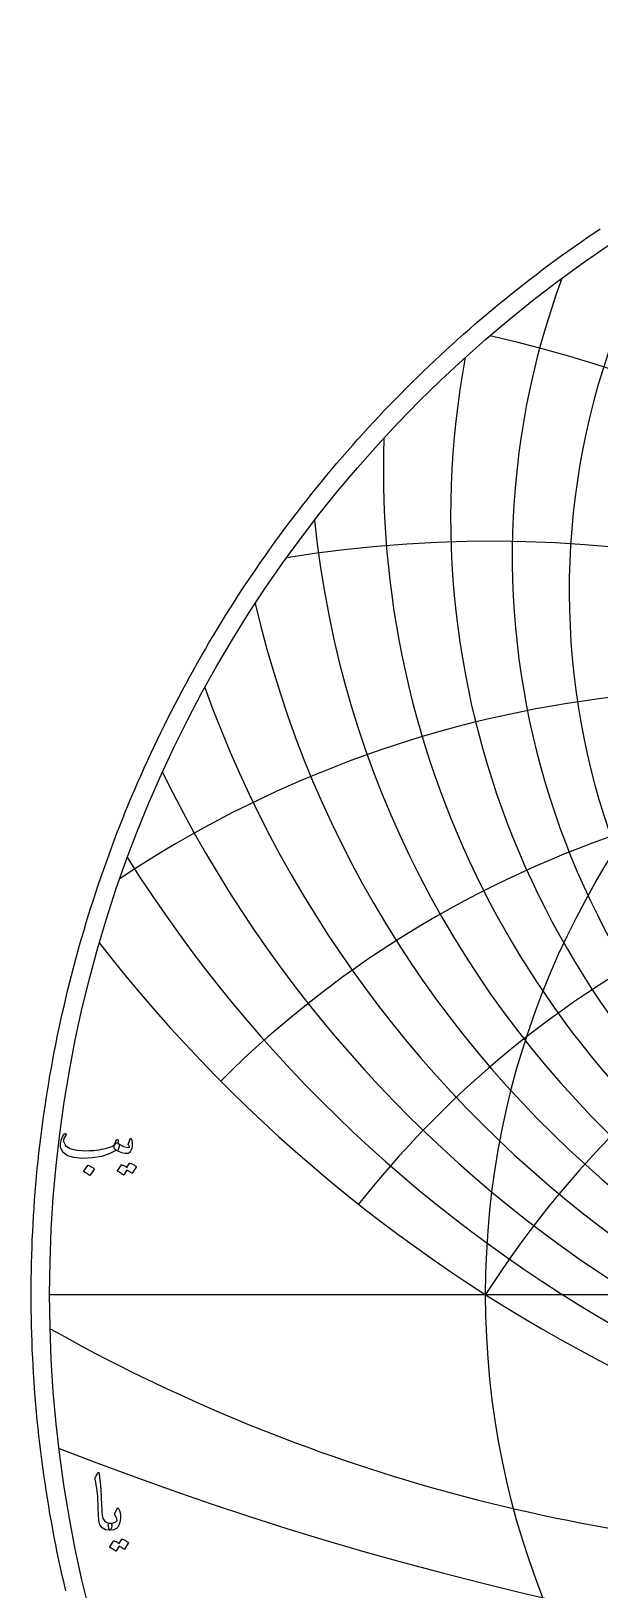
# Model space of a CAD drawing. Header units: millimetres. Extents: x -75 to 75, y -75 to 77.
# Drawn here: x -75.3 to -41.9, y -17.3 to 74.2 of the extents above; entities that cross this region are included whole.
import ezdxf

# ---------------------------------------------------------------- set-up
doc = ezdxf.new("R2010")
doc.units = ezdxf.units.MM
for name, color, linetype in [('CUT_OUTER', 1, 'Continuous'), ('ENGRAVE', 7, 'Continuous'), ('ENGRAVE_FINE', 8, 'Continuous'), ('TEXT', 5, 'Continuous')]:
    doc.layers.add(name, color=color, linetype=linetype)

msp = doc.modelspace()

# ---------------------------------------------------------------- linework, layer by layer
at = {"layer": 'CUT_OUTER'}
msp.add_lwpolyline([(-73.2989, -17.4073), (-73.4043, -16.9573), (-73.507, -16.5065), (-73.6069, -16.0552), (-73.704, -15.6033), (-73.7983, -15.1507), (-73.8899, -14.6976), (-73.9787, -14.244), (-74.0647, -13.7898), (-74.1479, -13.3351), (-74.2284, -12.8798), (-74.306, -12.4241), (-74.3808, -11.968), (-74.4529, -11.5114), (-74.5221, -11.0543), (-74.5885, -10.5968), (-74.6521, -10.139), (-74.7129, -9.6807), (-74.7709, -9.2221), (-74.8261, -8.7632), (-74.8785, -8.3039), (-74.928, -7.8443), (-74.9747, -7.3844), (-75.0186, -6.9242), (-75.0597, -6.4638), (-75.0979, -6.0031), (-75.1334, -5.5422), (-75.166, -5.0811), (-75.1957, -4.6198), (-75.2227, -4.1583), (-75.2468, -3.6966), (-75.268, -3.2349), (-75.2865, -2.773), (-75.302, -2.311), (-75.3148, -1.8489), (-75.3247, -1.3867), (-75.3318, -0.9245), (-75.3361, -0.4623), (-75.3375, 0), (-75.3361, 0.4623), (-75.3318, 0.9245), (-75.3247, 1.3867), (-75.3148, 1.8489), (-75.302, 2.311), (-75.2865, 2.773), (-75.268, 3.2349), (-75.2468, 3.6966), (-75.2227, 4.1583), (-75.1957, 4.6198), (-75.166, 5.0811), (-75.1334, 5.5422), (-75.0979, 6.0031), (-75.0597, 6.4638), (-75.0186, 6.9242), (-74.9747, 7.3844), (-74.928, 7.8443), (-74.8785, 8.3039), (-74.8261, 8.7632), (-74.7709, 9.2221), (-74.7129, 9.6807), (-74.6521, 10.139), (-74.5885, 10.5968), (-74.5221, 11.0543), (-74.4529, 11.5114), (-74.3808, 11.968), (-74.306, 12.4241), (-74.2284, 12.8798), (-74.1479, 13.3351), (-74.0647, 13.7898), (-73.9787, 14.244), (-73.8899, 14.6976), (-73.7983, 15.1507), (-73.704, 15.6033), (-73.6069, 16.0552), (-73.507, 16.5065), (-73.4043, 16.9573), (-73.2989, 17.4073), (-73.1907, 17.8568), (-73.0797, 18.3055), (-72.966, 18.7536), (-72.8496, 19.2009), (-72.7304, 19.6476), (-72.6085, 20.0935), (-72.4838, 20.5386), (-72.3564, 20.983), (-72.2263, 21.4266), (-72.0935, 21.8693), (-71.9579, 22.3113), (-71.8197, 22.7524), (-71.6787, 23.1926), (-71.5351, 23.632), (-71.3887, 24.0705), (-71.2397, 24.5081), (-71.088, 24.9447), (-70.9336, 25.3804), (-70.7765, 25.8152), (-70.6168, 26.249), (-70.4544, 26.6818), (-70.2893, 27.1136), (-70.1217, 27.5444), (-69.9513, 27.9741), (-69.7784, 28.4028), (-69.6028, 28.8304), (-69.4246, 29.2569), (-69.2437, 29.6824), (-69.0603, 30.1067), (-68.8743, 30.5299), (-68.6857, 30.9519), (-68.4944, 31.3728), (-68.3007, 31.7924), (-68.1043, 32.2109), (-67.9054, 32.6282), (-67.7039, 33.0443), (-67.4999, 33.4591), (-67.2933, 33.8726), (-67.0842, 34.2849), (-66.8725, 34.6958), (-66.6584, 35.1055), (-66.4417, 35.5139), (-66.2226, 35.9209), (-66.0009, 36.3265), (-65.7768, 36.7308), (-65.5502, 37.1337), (-65.3211, 37.5352), (-65.0896, 37.9353), (-64.8556, 38.334), (-64.6191, 38.7312), (-64.3803, 39.127), (-64.139, 39.5213), (-63.8953, 39.9141), (-63.6492, 40.3054), (-63.4006, 40.6952), (-63.1498, 41.0834), (-62.8965, 41.4701), (-62.6408, 41.8553), (-62.3828, 42.2388), (-62.1225, 42.6208), (-61.8598, 43.0012), (-61.5948, 43.3799), (-61.3275, 43.7571), (-61.0578, 44.1325), (-60.7859, 44.5064), (-60.5116, 44.8785), (-60.2351, 45.2489), (-59.9564, 45.6177), (-59.6753, 45.9847), (-59.392, 46.35), (-59.1065, 46.7136), (-58.8188, 47.0754), (-58.5288, 47.4354), (-58.2367, 47.7936), (-57.9423, 48.15), (-57.6458, 48.5047), (-57.3471, 48.8575), (-57.0462, 49.2084), (-56.7432, 49.5575), (-56.4381, 49.9047), (-56.1308, 50.2501), (-55.8214, 50.5936), (-55.5099, 50.9351), (-55.1963, 51.2748), (-54.8807, 51.6125), (-54.563, 51.9483), (-54.2432, 52.2821), (-53.9214, 52.6139), (-53.5975, 52.9438), (-53.2717, 53.2717), (-52.9438, 53.5975), (-52.6139, 53.9214), (-52.2821, 54.2432), (-51.9483, 54.563), (-51.6125, 54.8807), (-51.2748, 55.1963), (-50.9351, 55.5099), (-50.5936, 55.8214), (-50.2501, 56.1308), (-49.9047, 56.4381), (-49.5575, 56.7432), (-49.2084, 57.0462), (-48.8575, 57.3471), (-48.5047, 57.6458), (-48.15, 57.9423), (-47.7936, 58.2367), (-47.4354, 58.5288), (-47.0754, 58.8188), (-46.7136, 59.1065), (-46.35, 59.392), (-45.9847, 59.6753), (-45.6177, 59.9564), (-45.2489, 60.2351), (-44.8785, 60.5116), (-44.5064, 60.7859), (-44.1325, 61.0578), (-43.7571, 61.3275), (-43.3799, 61.5948), (-43.0012, 61.8598), (-42.6208, 62.1225), (-42.2388, 62.3828), (-41.8553, 62.6408)], dxfattribs=at)
at = {"layer": 'ENGRAVE'}
msp.add_lwpolyline([(-74.25, 0), (74.25, 0)], dxfattribs=at)
for radius in [74.25, 48.6033]:
    msp.add_circle((0, 0), radius, dxfattribs=at)
for centre, radius, start, end in [((0, 51.4893), 58.97, 185.817729, 354.182271), ((0, -30.9637), 57.6284, 32.5, 147.5), ((0, -30.9637), 57.6284, 32.5, 147.5), ((0, 76.2918), 90.4584, 217.96025, 322.03975), ((-23.5989, 88.0721), 103.3242, 240.662383, 267.574627)]:
    msp.add_arc(centre, radius, start, end, dxfattribs=at)
at = {"layer": 'ENGRAVE_FINE'}
for centre, radius, start, end in [((0, 41.3517), 43.6863, 148.373315, 31.626685), ((0, 43.4216), 47.0335, 159.723807, 20.276193), ((-68.6788, -30.9637), 89.6538, 12.111448, 76.891442), ((-68.6788, -30.9637), 89.6538, 12.111448, 76.891442), ((0, 45.7665), 50.6606, 169.412711, 10.587289), ((0, 48.4353), 54.6184, 178.007933, 1.992067), ((-48.3559, -30.9637), 75.2285, 15.480002, 99.143994), ((-48.3559, -30.9637), 75.2285, 15.480002, 99.143994), ((0, 55.0066), 63.7956, 193.031455, 346.968545), ((-33.2717, -30.9637), 66.5435, 19.104727, 123.611365), ((-33.2717, -30.9637), 66.5435, 19.104727, 123.611365), ((0, 59.0883), 69.1978, 199.775071, 340.224929), ((0, 63.8669), 75.3115, 206.137147, 333.862853), ((-20.975, -30.9637), 61.3268, 23.070369, 134.799281), ((-20.975, -30.9637), 61.3268, 23.070369, 134.799281), ((-10.1614, -30.9637), 58.5174, 27.486679, 141.689177), ((-10.1614, -30.9637), 58.5174, 27.486679, 141.689177), ((0, 69.5202), 82.3164, 212.182549, 327.817451), ((0, 179.565), 202.4878, 248.656162, 291.343838)]:
    msp.add_arc(centre, radius, start, end, dxfattribs=at)
at = {"layer": 'TEXT'}
for points in [[(-70.237, 8.8935), (-70.2325, 8.8912), (-70.2282, 8.8889), (-70.2243, 8.8865), (-70.2206, 8.8842), (-70.217, 8.8815), (-70.213, 8.8783), (-70.2088, 8.8745), (-70.2042, 8.8701), (-70.1665, 8.8256), (-70.1515, 8.7624), (-70.1594, 8.6804), (-70.1902, 8.5797), (-70.2186, 8.5185), (-70.2476, 8.4802), (-70.2771, 8.4647), (-70.3073, 8.472), (-70.3225, 8.4793), (-70.3354, 8.4825), (-70.3459, 8.4817), (-70.3541, 8.4767), (-70.7382, 8.2665), (-71.1972, 8.1184), (-71.7312, 8.0323), (-72.3401, 8.0083), (-72.8325, 8.0504), (-73.2043, 8.1629), (-73.4554, 8.3455), (-73.586, 8.5985), (-73.6062, 8.7179), (-73.6106, 8.8373), (-73.5992, 8.9568), (-73.5719, 9.0762), (-73.5348, 9.1819), (-73.4888, 9.2788), (-73.4341, 9.3669), (-73.3705, 9.4462), (-73.3585, 9.4562), (-73.3459, 9.4626), (-73.3328, 9.4656), (-73.319, 9.465), (-73.3061, 9.4594), (-73.2956, 9.4521), (-73.2874, 9.443), (-73.2815, 9.4322), (-73.2789, 9.4216), (-73.2804, 9.4088), (-73.2859, 9.3935), (-73.2956, 9.376), (-73.3635, 9.2764), (-73.408, 9.1793), (-73.4291, 9.0844), (-73.4267, 8.9919), (-73.3155, 8.7601), (-73.0567, 8.5938), (-72.6504, 8.4931), (-72.0965, 8.4579), (-71.9444, 8.4603), (-71.7926, 8.4673), (-71.6412, 8.479), (-71.49, 8.4954), (-71.3399, 8.5165), (-71.1919, 8.5423), (-71.046, 8.5727), (-70.9021, 8.6078), (-70.7625, 8.6476), (-70.648, 8.6875), (-70.5587, 8.7273), (-70.4946, 8.7671), (-70.4699, 8.7882), (-70.4472, 8.8139), (-70.4266, 8.8444), (-70.408, 8.8795), (-70.3906, 8.9187), (-70.3734, 8.9615), (-70.3566, 9.0077), (-70.3401, 9.0575), (-70.3336, 9.0727), (-70.3237, 9.0856), (-70.3102, 9.0961), (-70.2932, 9.1043), (-70.2751, 9.1087), (-70.2581, 9.1078), (-70.2423, 9.1017), (-70.2277, 9.0903), (-70.2159, 9.0745), (-70.2089, 9.0551), (-70.2066, 9.0323), (-70.2089, 9.006)], [(-70.3775, 8.5188), (-70.4285, 8.5671), (-70.4548, 8.6277), (-70.4566, 8.7006), (-70.4337, 8.7858), (-70.3843, 8.8622), (-70.3389, 8.9088), (-70.2976, 8.9254), (-70.2604, 8.9123), (-70.0848, 8.7961), (-69.9091, 8.7144), (-69.7335, 8.6673), (-69.5579, 8.6547), (-69.5517, 8.6558), (-69.5473, 8.6593), (-69.5447, 8.6652), (-69.5438, 8.6734), (-69.5482, 8.6889), (-69.5614, 8.712), (-69.5833, 8.7428), (-69.6141, 8.7811), (-69.6199, 8.7928), (-69.6234, 8.8045), (-69.6246, 8.8163), (-69.6234, 8.828), (-69.511, 9.1512), (-69.5057, 9.1634), (-69.4993, 9.1722), (-69.4917, 9.1775), (-69.4829, 9.1793), (-69.4741, 9.1778), (-69.4665, 9.1734), (-69.4601, 9.1661), (-69.4548, 9.1558), (-69.4197, 9.0507), (-69.3986, 8.9462), (-69.3916, 8.8423), (-69.3986, 8.739), (-69.4214, 8.6105), (-69.4525, 8.506), (-69.4917, 8.4254), (-69.5391, 8.3689), (-69.5751, 8.3379), (-69.6082, 8.3151), (-69.6384, 8.3004), (-69.6656, 8.294), (-69.8225, 8.2905), (-69.9935, 8.3268), (-70.1785, 8.4029), (-70.3775, 8.5188)], [(-72.0122, 7.5914), (-72.0064, 7.5973), (-71.9982, 7.6008), (-71.9876, 7.602), (-71.9747, 7.6008), (-71.8837, 7.5639), (-71.7979, 7.5188), (-71.7174, 7.4655), (-71.6422, 7.4041), (-71.6349, 7.3947), (-71.6316, 7.3853), (-71.6325, 7.376), (-71.6375, 7.3666), (-71.8576, 7.0106), (-71.8658, 7.0021), (-71.8764, 7.0001), (-71.8893, 7.0045), (-71.9045, 7.0153), (-71.9176, 7.0247), (-71.9384, 7.0387), (-71.9668, 7.0575), (-72.0028, 7.0809), (-72.047, 7.109), (-72.1, 7.1418), (-72.1618, 7.1792), (-72.2323, 7.2214), (-72.2417, 7.2284), (-72.2464, 7.2355), (-72.2464, 7.2425), (-72.2417, 7.2495)], [(-69.5438, 7.7226), (-69.538, 7.7284), (-69.5298, 7.7319), (-69.5192, 7.7331), (-69.5063, 7.7319), (-69.4602, 7.7147), (-69.4156, 7.6956), (-69.3724, 7.6749), (-69.3307, 7.6523), (-69.2901, 7.6277), (-69.2505, 7.6008), (-69.2117, 7.5715), (-69.1738, 7.5399), (-69.1665, 7.5302), (-69.1632, 7.52), (-69.1641, 7.5092), (-69.1691, 7.4977), (-69.3939, 7.1418), (-69.4001, 7.1371), (-69.4091, 7.1371), (-69.4211, 7.1418), (-69.4361, 7.1511), (-69.4463, 7.1598), (-69.463, 7.1716), (-69.4861, 7.1867), (-69.5157, 7.205), (-69.552, 7.2268), (-69.5953, 7.2524), (-69.6457, 7.2818), (-69.7031, 7.3151), (-69.881, 7.0387), (-69.8892, 7.0302), (-69.8998, 7.0282), (-69.9127, 7.0326), (-69.9279, 7.0434), (-69.9411, 7.0528), (-69.9618, 7.0668), (-69.9902, 7.0856), (-70.0262, 7.109), (-70.0704, 7.1371), (-70.1234, 7.1699), (-70.1852, 7.2073), (-70.2558, 7.2495), (-70.2631, 7.2565), (-70.2663, 7.2636), (-70.2654, 7.2706), (-70.2604, 7.2776), (-70.0309, 7.6195), (-70.0251, 7.6254), (-70.0169, 7.6289), (-70.0063, 7.6301), (-69.9935, 7.6289), (-69.9542, 7.6162), (-69.9162, 7.6014), (-69.8793, 7.5845), (-69.8436, 7.5657), (-69.809, 7.545), (-69.7757, 7.5229), (-69.7435, 7.4994), (-69.7124, 7.4743)], [(-71.4065, -10.477), (-71.3975, -10.463), (-71.389, -10.4536), (-71.3811, -10.4489), (-71.3737, -10.4489), (-71.3626, -10.4551), (-71.3527, -10.4735), (-71.3439, -10.5043), (-71.3363, -10.5473), (-71.2976, -10.8971), (-71.266, -11.2206), (-71.2414, -11.5177), (-71.2239, -11.7885), (-71.2126, -12.0201), (-71.2022, -12.2276), (-71.1927, -12.4112), (-71.184, -12.5707), (-71.1766, -12.7063), (-71.1706, -12.8178), (-71.166, -12.9053), (-71.163, -12.9689), (-71.1214, -13.1591), (-71.0295, -13.2991), (-70.8872, -13.3886), (-70.6946, -13.4279), (-70.641, -13.4419), (-70.6068, -13.4747), (-70.5918, -13.5262), (-70.5962, -13.5965), (-70.6182, -13.7072), (-70.6419, -13.7862), (-70.6674, -13.8336), (-70.6946, -13.8494), (-70.9657, -13.8137), (-71.1653, -13.7066), (-71.2935, -13.528), (-71.3503, -13.278), (-71.3592, -13.1584), (-71.3673, -13.0385), (-71.3745, -12.9184), (-71.3808, -12.7979), (-71.3865, -12.6771), (-71.3919, -12.5561), (-71.397, -12.4347), (-71.4018, -12.3131), (-71.4106, -12.0811), (-71.4229, -11.8722), (-71.4387, -11.6865), (-71.458, -11.5239), (-71.4809, -11.3677), (-71.5072, -11.2013), (-71.5371, -11.0246), (-71.5705, -10.8377), (-71.5749, -10.804), (-71.574, -10.7733), (-71.5678, -10.7455), (-71.5564, -10.7206)], [(-70.4135, -12.8611), (-70.2824, -12.5707), (-70.2631, -12.5388), (-70.2426, -12.5274), (-70.2209, -12.5365), (-70.1981, -12.566), (-70.1559, -12.6546), (-70.1231, -12.747), (-70.0997, -12.8431), (-70.0857, -12.9431), (-70.0813, -13.0475), (-70.0868, -13.1568), (-70.1024, -13.2711), (-70.1278, -13.3904), (-70.2054, -13.5912), (-70.3257, -13.7347), (-70.4888, -13.8207), (-70.6946, -13.8494), (-70.7183, -13.8345), (-70.7426, -13.7897), (-70.7675, -13.7151), (-70.7929, -13.6105), (-70.8003, -13.5546), (-70.7988, -13.5087), (-70.7885, -13.4727), (-70.7695, -13.4466), (-70.7543, -13.4367), (-70.7367, -13.4302), (-70.7168, -13.4273), (-70.6946, -13.4279), (-70.5649, -13.4238), (-70.4522, -13.3974), (-70.3565, -13.3488), (-70.2777, -13.278), (-70.2742, -13.2724), (-70.273, -13.2651), (-70.2742, -13.256), (-70.2777, -13.2452), (-70.2962, -13.179), (-70.3234, -13.1117), (-70.3594, -13.0432), (-70.4042, -12.9735), (-70.4188, -12.9472), (-70.4253, -12.9197), (-70.4235, -12.891), (-70.4135, -12.8611)], [(-69.9967, -14.3787), (-69.9908, -14.3728), (-69.9826, -14.3693), (-69.9721, -14.3682), (-69.9592, -14.3693), (-69.9131, -14.3866), (-69.8685, -14.4056), (-69.8253, -14.4264), (-69.7836, -14.449), (-69.743, -14.4736), (-69.7034, -14.5005), (-69.6646, -14.5298), (-69.6267, -14.5614), (-69.6193, -14.571), (-69.6161, -14.5813), (-69.617, -14.5921), (-69.622, -14.6035), (-69.8468, -14.9595), (-69.8529, -14.9642), (-69.862, -14.9642), (-69.874, -14.9595), (-69.889, -14.9501), (-69.8992, -14.9415), (-69.9159, -14.9296), (-69.939, -14.9146), (-69.9686, -14.8963), (-70.0049, -14.8745), (-70.0482, -14.8488), (-70.0986, -14.8194), (-70.1559, -14.7862), (-70.3339, -15.0625), (-70.3421, -15.071), (-70.3527, -15.0731), (-70.3655, -15.0687), (-70.3808, -15.0579), (-70.3939, -15.0485), (-70.4147, -15.0344), (-70.4431, -15.0157), (-70.4791, -14.9923), (-70.5233, -14.9642), (-70.5763, -14.9314), (-70.6381, -14.8939), (-70.7086, -14.8518), (-70.7159, -14.8447), (-70.7192, -14.8377), (-70.7183, -14.8307), (-70.7133, -14.8237), (-70.4838, -14.4817), (-70.4779, -14.4759), (-70.4698, -14.4724), (-70.4592, -14.4712), (-70.4463, -14.4724), (-70.4071, -14.4851), (-70.369, -14.4999), (-70.3322, -14.5167), (-70.2964, -14.5356), (-70.2619, -14.5563), (-70.2285, -14.5784), (-70.1963, -14.6019), (-70.1653, -14.6269)]]:
    msp.add_lwpolyline(points, close=True, dxfattribs=at)

doc.saveas('drawing.dxf')
